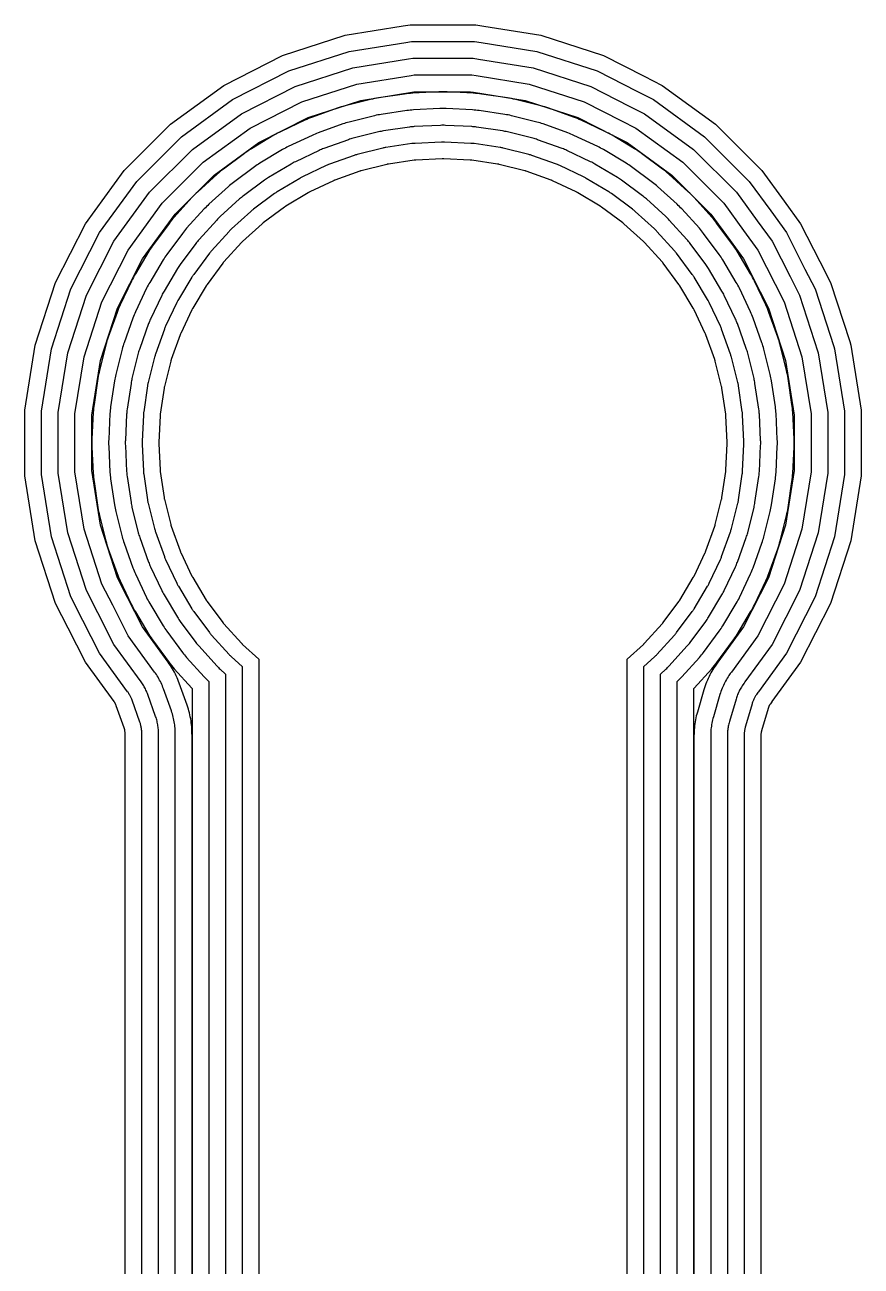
# Model space of a CAD drawing. Header units: metres. Extents: x 1.9 to 53.8, y 3.3 to 25.9.
# Drawn here: x 30.624 to 33.126, y 18.212 to 21.926 of the extents above; entities that cross this region are included whole.
import ezdxf

# ---------------------------------------------------------------- set-up
doc = ezdxf.new("R2010")
doc.units = ezdxf.units.M

msp = doc.modelspace()

# ---------------------------------------------------------------- linework, layer by layer
for points in [[(30.9245, 17.4408), (30.9245, 19.7992), (30.9245, 19.8007), (30.9243, 19.8077), (30.9242, 19.809), (30.9242, 19.8102), (30.924, 19.8114), (30.9239, 19.8126), (30.9237, 19.8138), (30.9235, 19.815), (30.9233, 19.8161), (30.9231, 19.8173), (30.9228, 19.8185), (30.9225, 19.8197), (30.9221, 19.8208), (30.9218, 19.822), (30.9214, 19.8231), (30.8979, 19.8889), (30.8975, 19.89), (30.8971, 19.8911), (30.8966, 19.8922), (30.8961, 19.8933), (30.8956, 19.8944), (30.895, 19.8955), (30.8945, 19.8965), (30.8939, 19.8975), (30.8933, 19.8986), (30.8926, 19.8996), (30.892, 19.9005), (30.8913, 19.9015), (30.8055, 20.0196), (30.7536, 20.1213), (30.7161, 20.195), (30.6553, 20.3822), (30.6245, 20.5766), (30.6245, 20.7734), (30.6553, 20.9678), (30.7161, 21.155), (30.8055, 21.3304), (30.9212, 21.4896), (31.0604, 21.6288), (31.2196, 21.7445), (31.395, 21.8339), (31.5822, 21.8947), (31.7561, 21.9223), (31.7766, 21.9255), (31.9734, 21.9255), (31.9972, 21.9217), (32.1678, 21.8947), (32.355, 21.8339), (32.477, 21.7718), (32.5304, 21.7445), (32.6896, 21.6288), (32.8288, 21.4896), (32.8953, 21.3981), (32.9445, 21.3304), (33.002, 21.2177), (33.0339, 21.155), (33.0913, 20.9783), (33.0947, 20.9678), (33.1255, 20.7734), (33.1255, 20.5766), (33.0947, 20.3822), (33.0339, 20.195), (32.9445, 20.0196), (32.8587, 19.9015), (32.8579, 19.9003), (32.8539, 19.8945), (32.8532, 19.8935), (32.8526, 19.8925), (32.852, 19.8914), (32.8514, 19.8904), (32.8508, 19.8893), (32.8503, 19.8882), (32.8497, 19.8871), (32.8493, 19.886), (32.8488, 19.8849), (32.8484, 19.8838), (32.8479, 19.8827), (32.8476, 19.8815), (32.8472, 19.8804), (32.8275, 19.8133), (32.8272, 19.8122), (32.8269, 19.811), (32.8266, 19.8099), (32.8264, 19.8087), (32.8262, 19.8075), (32.826, 19.8064), (32.8259, 19.8052), (32.8257, 19.804), (32.8256, 19.8028), (32.8256, 19.8016), (32.8255, 19.8004), (32.8255, 19.7992), (32.8255, 16.8814)], [(30.9745, 17.4408), (30.9745, 19.7992), (30.9745, 19.8021), (30.9743, 19.8092), (30.9742, 19.8116), (30.974, 19.814), (30.9738, 19.8164), (30.9735, 19.8188), (30.9732, 19.8212), (30.9728, 19.8236), (30.9723, 19.826), (30.9718, 19.8283), (30.9713, 19.8307), (30.9707, 19.833), (30.97, 19.8353), (30.9693, 19.8376), (30.9685, 19.8399), (30.945, 19.9057), (30.9442, 19.908), (30.9433, 19.9102), (30.9424, 19.9124), (30.9414, 19.9145), (30.9403, 19.9167), (30.9393, 19.9188), (30.9381, 19.9209), (30.9369, 19.9229), (30.9357, 19.925), (30.9344, 19.927), (30.9331, 19.929), (30.9317, 19.9309), (30.8482, 20.0458), (30.7982, 20.144), (30.7625, 20.2142), (30.7041, 20.3939), (30.6745, 20.5805), (30.6745, 20.7695), (30.7041, 20.9561), (30.7625, 21.1358), (30.8482, 21.3042), (30.9593, 21.4571), (31.0929, 21.5907), (31.2458, 21.7018), (31.4142, 21.7875), (31.5939, 21.8459), (31.764, 21.8729), (31.7805, 21.8755), (31.9695, 21.8755), (31.9894, 21.8724), (32.1561, 21.8459), (32.3358, 21.7875), (32.4543, 21.7272), (32.5042, 21.7018), (32.6571, 21.5907), (32.7907, 21.4571), (32.8549, 21.3687), (32.9018, 21.3042), (32.9574, 21.195), (32.9875, 21.1358), (33.0437, 20.9629), (33.0459, 20.9561), (33.0755, 20.7695), (33.0755, 20.5805), (33.0459, 20.3939), (32.9875, 20.2142), (32.9018, 20.0458), (32.8183, 19.9309), (32.8166, 19.9285), (32.8126, 19.9227), (32.8113, 19.9207), (32.81, 19.9187), (32.8088, 19.9166), (32.8076, 19.9145), (32.8064, 19.9124), (32.8053, 19.9102), (32.8043, 19.908), (32.8033, 19.9058), (32.8024, 19.9036), (32.8015, 19.9013), (32.8007, 19.8991), (32.7999, 19.8968), (32.7992, 19.8945), (32.7796, 19.8274), (32.7789, 19.8251), (32.7783, 19.8228), (32.7778, 19.8205), (32.7773, 19.8182), (32.7769, 19.8158), (32.7765, 19.8135), (32.7762, 19.8111), (32.776, 19.8087), (32.7758, 19.8064), (32.7756, 19.804), (32.7755, 19.8016), (32.7755, 19.7992), (32.7755, 16.8863)], [(31.0245, 17.4408), (31.0245, 19.7992), (31.0244, 19.8035), (31.0242, 19.8106), (31.0241, 19.8142), (31.0239, 19.8178), (31.0235, 19.8214), (31.0231, 19.825), (31.0226, 19.8286), (31.022, 19.8322), (31.0214, 19.8358), (31.0206, 19.8393), (31.0198, 19.8429), (31.0189, 19.8464), (31.0178, 19.8498), (31.0168, 19.8533), (31.0156, 19.8567), (30.9921, 19.9225), (30.9909, 19.9259), (30.9895, 19.9292), (30.9881, 19.9325), (30.9867, 19.9357), (30.9851, 19.9389), (30.9835, 19.9421), (30.9818, 19.9453), (30.98, 19.9484), (30.9782, 19.9514), (30.9762, 19.9544), (30.9742, 19.9574), (30.9722, 19.9603), (30.891, 20.072), (30.8427, 20.1667), (30.8088, 20.2334), (30.7528, 20.4056), (30.7245, 20.5845), (30.7245, 20.7655), (30.7528, 20.9444), (30.8088, 21.1166), (30.891, 21.278), (30.9974, 21.4245), (31.1255, 21.5526), (31.272, 21.659), (31.4334, 21.7412), (31.6056, 21.7972), (31.7718, 21.8235), (31.7845, 21.8255), (31.9655, 21.8255), (31.9815, 21.823), (32.1444, 21.7972), (32.3166, 21.7412), (32.4316, 21.6827), (32.478, 21.659), (32.6245, 21.5526), (32.7526, 21.4245), (32.8144, 21.3393), (32.859, 21.278), (32.9129, 21.1723), (32.9412, 21.1166), (32.9962, 20.9474), (32.9972, 20.9444), (33.0255, 20.7655), (33.0255, 20.5845), (32.9972, 20.4056), (32.9412, 20.2334), (32.859, 20.072), (32.7778, 19.9603), (32.7753, 19.9567), (32.7713, 19.9509), (32.7693, 19.9479), (32.7674, 19.9448), (32.7655, 19.9417), (32.7638, 19.9386), (32.7621, 19.9354), (32.7604, 19.9322), (32.7589, 19.9289), (32.7574, 19.9256), (32.756, 19.9222), (32.7547, 19.9188), (32.7535, 19.9154), (32.7523, 19.912), (32.7513, 19.9085), (32.7316, 19.8415), (32.7306, 19.8381), (32.7297, 19.8346), (32.7289, 19.8311), (32.7282, 19.8276), (32.7276, 19.8241), (32.727, 19.8206), (32.7266, 19.817), (32.7262, 19.8135), (32.7259, 19.8099), (32.7257, 19.8064), (32.7255, 19.8028), (32.7255, 19.7992), (32.7255, 16.8912)], [(31.0745, 17.4408), (31.0745, 19.7992), (31.0744, 19.8049), (31.0742, 19.812), (31.074, 19.8169), (31.0737, 19.8217), (31.0733, 19.8265), (31.0727, 19.8313), (31.0721, 19.8361), (31.0713, 19.8409), (31.0704, 19.8456), (31.0694, 19.8503), (31.0683, 19.855), (31.067, 19.8597), (31.0657, 19.8643), (31.0642, 19.869), (31.0627, 19.8735), (31.0392, 19.9393), (31.0375, 19.9438), (31.0358, 19.9482), (31.0339, 19.9526), (31.0319, 19.9569), (31.0299, 19.9612), (31.0277, 19.9655), (31.0254, 19.9696), (31.0231, 19.9738), (31.0206, 19.9778), (31.018, 19.9818), (31.0154, 19.9858), (31.0126, 19.9897), (30.9338, 20.0982), (30.8873, 20.1894), (30.8551, 20.2526), (30.8016, 20.4173), (30.7745, 20.5884), (30.7745, 20.7616), (30.8016, 20.9327), (30.8551, 21.0974), (30.9338, 21.2518), (31.0356, 21.3919), (31.1581, 21.5144), (31.2982, 21.6162), (31.4526, 21.6949), (31.6173, 21.7484), (31.7796, 21.7741), (31.7884, 21.7755), (31.9616, 21.7755), (31.9737, 21.7736), (32.1327, 21.7484), (32.2974, 21.6949), (32.4089, 21.6381), (32.4518, 21.6162), (32.5919, 21.5144), (32.7144, 21.3919), (32.774, 21.31), (32.8162, 21.2518), (32.8683, 21.1496), (32.8949, 21.0974), (32.9484, 20.9327), (32.9755, 20.7616), (32.9755, 20.5884), (32.9484, 20.4173), (32.8949, 20.2526), (32.8162, 20.0982), (32.7374, 19.9897), (32.734, 19.985), (32.7301, 19.9791), (32.7274, 19.9751), (32.7248, 19.971), (32.7223, 19.9669), (32.72, 19.9627), (32.7177, 19.9584), (32.7155, 19.9541), (32.7134, 19.9497), (32.7115, 19.9453), (32.7096, 19.9409), (32.7079, 19.9364), (32.7062, 19.9318), (32.7047, 19.9272), (32.7033, 19.9226), (32.6836, 19.8556), (32.6823, 19.851), (32.6811, 19.8464), (32.6801, 19.8418), (32.6791, 19.8371), (32.6783, 19.8324), (32.6775, 19.8277), (32.6769, 19.823), (32.6764, 19.8183), (32.676, 19.8135), (32.6757, 19.8088), (32.6756, 19.804), (32.6755, 19.7992), (32.6755, 16.8962)], [(31.1245, 17.4408), (31.1245, 19.7992), (31.1244, 19.8064), (31.1242, 19.8134), (31.124, 19.8195), (31.1236, 19.8255), (31.123, 19.8315), (31.1223, 19.8375), (31.1215, 19.8435), (31.1205, 19.8495), (31.1194, 19.8554), (31.1182, 19.8613), (31.1168, 19.8672), (31.1152, 19.8731), (31.1135, 19.8789), (31.1117, 19.8846), (31.1098, 19.8903), (31.0863, 19.9561), (31.0842, 19.9617), (31.082, 19.9672), (31.0797, 19.9727), (31.0772, 19.9781), (31.0746, 19.9835), (31.0719, 19.9888), (31.0691, 19.994), (31.0661, 19.9992), (31.063, 20.0043), (31.0598, 20.0093), (31.0565, 20.0142), (31.0531, 20.0191), (30.9765, 20.1244), (30.9318, 20.2121), (30.9015, 20.2717), (30.8504, 20.429), (30.8245, 20.5923), (30.8245, 20.7577), (30.8504, 20.921), (30.9015, 21.0783), (30.9765, 21.2256), (31.0737, 21.3594), (31.1906, 21.4763), (31.3244, 21.5735), (31.4717, 21.6485), (31.629, 21.6996), (31.7874, 21.7247), (31.7923, 21.7255), (31.9577, 21.7255), (31.9659, 21.7242), (32.121, 21.6996), (32.2783, 21.6485), (32.3862, 21.5936), (32.4256, 21.5735), (32.5593, 21.4763), (32.6763, 21.3594), (32.7335, 21.2806), (32.7735, 21.2256), (32.8238, 21.1269), (32.8485, 21.0783), (32.8996, 20.921), (32.9255, 20.7577), (32.9255, 20.5923), (32.8996, 20.429), (32.8485, 20.2717), (32.7735, 20.1244), (32.6969, 20.019), (32.6928, 20.0132), (32.6888, 20.0073), (32.6854, 20.0023), (32.6822, 19.9972), (32.6791, 19.992), (32.6761, 19.9868), (32.6733, 19.9815), (32.6706, 19.9761), (32.668, 19.9706), (32.6655, 19.9651), (32.6632, 19.9595), (32.661, 19.9539), (32.659, 19.9482), (32.6571, 19.9425), (32.6553, 19.9367), (32.6356, 19.8697), (32.634, 19.8639), (32.6325, 19.8582), (32.6312, 19.8524), (32.63, 19.8466), (32.629, 19.8407), (32.628, 19.8348), (32.6273, 19.8289), (32.6266, 19.823), (32.6261, 19.8171), (32.6258, 19.8111), (32.6256, 19.8052), (32.6255, 19.7992), (32.6255, 16.9011)], [(32.6253, 16.975), (32.6253, 19.9407), (32.6259, 19.9414), (32.6786, 19.9996), (32.6827, 20.0042), (32.6867, 20.0089), (32.6905, 20.0137), (32.6942, 20.0186), (32.741, 20.0816), (32.7446, 20.0866), (32.748, 20.0917), (32.7514, 20.0968), (32.7546, 20.102), (32.795, 20.1694), (32.7981, 20.1747), (32.801, 20.18), (32.8038, 20.1855), (32.8065, 20.191), (32.8401, 20.262), (32.8427, 20.2675), (32.8451, 20.2732), (32.8474, 20.2789), (32.8495, 20.2846), (32.8759, 20.3585), (32.8779, 20.3644), (32.8798, 20.3702), (32.8815, 20.3761), (32.8831, 20.382), (32.9021, 20.4582), (32.9036, 20.4642), (32.9048, 20.4702), (32.9059, 20.4762), (32.9069, 20.4822), (32.9184, 20.5599), (32.9193, 20.566), (32.9199, 20.5721), (32.9205, 20.5782), (32.9208, 20.5843), (32.9247, 20.6627), (32.9249, 20.6689), (32.925, 20.675), (32.9249, 20.6811), (32.9247, 20.6873), (32.9208, 20.7657), (32.9205, 20.7718), (32.9199, 20.7779), (32.9193, 20.784), (32.9184, 20.7901), (32.9069, 20.8678), (32.9059, 20.8738), (32.9048, 20.8798), (32.9036, 20.8858), (32.9021, 20.8918), (32.8831, 20.968), (32.8815, 20.9739), (32.8798, 20.9798), (32.8779, 20.9856), (32.8759, 20.9915), (32.8495, 21.0654), (32.8474, 21.0711), (32.8451, 21.0768), (32.8427, 21.0825), (32.8401, 21.088), (32.8065, 21.159), (32.8038, 21.1645), (32.801, 21.17), (32.7981, 21.1753), (32.795, 21.1806), (32.7546, 21.248), (32.7514, 21.2532), (32.748, 21.2583), (32.7446, 21.2634), (32.741, 21.2684), (32.6942, 21.3314), (32.6905, 21.3363), (32.6867, 21.3411), (32.6827, 21.3458), (32.6786, 21.3504), (32.6259, 21.4086), (32.6217, 21.4131), (32.6175, 21.4175), (32.6131, 21.4217), (32.6086, 21.4259), (32.5504, 21.4786), (32.5458, 21.4827), (32.5411, 21.4867), (32.5363, 21.4905), (32.5314, 21.4942), (32.4684, 21.541), (32.4634, 21.5446), (32.4583, 21.548), (32.4532, 21.5514), (32.448, 21.5546), (32.3806, 21.595), (32.3753, 21.5981), (32.37, 21.601), (32.3645, 21.6038), (32.359, 21.6065), (32.288, 21.6401), (32.2825, 21.6427), (32.2768, 21.6451), (32.2711, 21.6474), (32.2654, 21.6495), (32.1915, 21.6759), (32.1856, 21.6779), (32.1798, 21.6798), (32.1739, 21.6815), (32.168, 21.6831), (32.0918, 21.7021), (32.0858, 21.7036), (32.0798, 21.7048), (32.0738, 21.7059), (32.0678, 21.7069), (31.9901, 21.7184), (31.984, 21.7193), (31.9779, 21.7199), (31.9718, 21.7205), (31.9657, 21.7208), (31.8873, 21.7247), (31.8811, 21.7249), (31.875, 21.725), (31.8689, 21.7249), (31.8627, 21.7247), (31.7843, 21.7208), (31.7782, 21.7205), (31.7721, 21.7199), (31.766, 21.7193), (31.7599, 21.7184), (31.6822, 21.7069), (31.6762, 21.7059), (31.6702, 21.7048), (31.6642, 21.7036), (31.6582, 21.7021), (31.582, 21.6831), (31.5761, 21.6815), (31.5702, 21.6798), (31.5644, 21.6779), (31.5585, 21.6759), (31.4846, 21.6495), (31.4789, 21.6474), (31.4732, 21.6451), (31.4675, 21.6427), (31.462, 21.6401), (31.391, 21.6065), (31.3855, 21.6038), (31.38, 21.601), (31.3747, 21.5981), (31.3694, 21.595), (31.302, 21.5546), (31.2968, 21.5514), (31.2917, 21.548), (31.2866, 21.5446), (31.2816, 21.541), (31.2186, 21.4942), (31.2137, 21.4905), (31.2089, 21.4867), (31.2042, 21.4827), (31.1996, 21.4786), (31.1414, 21.4259), (31.1369, 21.4217), (31.1325, 21.4175), (31.1283, 21.4131), (31.1241, 21.4086), (31.0714, 21.3504), (31.0673, 21.3458), (31.0633, 21.3411), (31.0595, 21.3363), (31.0558, 21.3314), (31.009, 21.2684), (31.0054, 21.2634), (31.002, 21.2583), (30.9986, 21.2532), (30.9954, 21.248), (30.955, 21.1806), (30.9519, 21.1753), (30.949, 21.17), (30.9462, 21.1645), (30.9435, 21.159), (30.9099, 21.088), (30.9073, 21.0825), (30.9049, 21.0768), (30.9026, 21.0711), (30.9005, 21.0654), (30.8741, 20.9915), (30.8721, 20.9856), (30.8702, 20.9798), (30.8685, 20.9739), (30.8669, 20.968), (30.8479, 20.8918), (30.8464, 20.8858), (30.8452, 20.8798), (30.8441, 20.8738), (30.8431, 20.8678), (30.8316, 20.7901), (30.8307, 20.784), (30.8301, 20.7779), (30.8295, 20.7718), (30.8292, 20.7657), (30.8253, 20.6873), (30.8251, 20.6811), (30.825, 20.675), (30.8251, 20.6689), (30.8253, 20.6627), (30.8292, 20.5843), (30.8295, 20.5782), (30.8301, 20.5721), (30.8307, 20.566), (30.8316, 20.5599), (30.8431, 20.4822), (30.8441, 20.4762), (30.8452, 20.4702), (30.8464, 20.4642), (30.8479, 20.4582), (30.8669, 20.382), (30.8685, 20.3761), (30.8702, 20.3702), (30.8721, 20.3644), (30.8741, 20.3585), (30.9005, 20.2846), (30.9026, 20.2789), (30.9049, 20.2732), (30.9073, 20.2675), (30.9099, 20.262), (30.9435, 20.191), (30.9462, 20.1855), (30.949, 20.18), (30.9519, 20.1747), (30.955, 20.1694), (30.9954, 20.102), (30.9986, 20.0968), (31.002, 20.0917), (31.0054, 20.0866), (31.009, 20.0816), (31.0558, 20.0186), (31.0595, 20.0137), (31.0633, 20.0089), (31.0673, 20.0042), (31.0714, 19.9996), (31.1241, 19.9414), (31.1247, 19.9407), (31.1247, 17.2858)], [(32.5753, 16.975), (32.5753, 19.9614), (32.5786, 19.9645), (32.5821, 19.9679), (32.5855, 19.9714), (32.5889, 19.975), (32.6416, 20.0332), (32.6449, 20.0369), (32.648, 20.0406), (32.6511, 20.0444), (32.654, 20.0483), (32.7008, 20.1114), (32.7037, 20.1154), (32.7065, 20.1194), (32.7091, 20.1235), (32.7117, 20.1277), (32.7521, 20.1951), (32.7546, 20.1993), (32.7569, 20.2036), (32.7592, 20.208), (32.7613, 20.2124), (32.7949, 20.2833), (32.7969, 20.2878), (32.7989, 20.2923), (32.8007, 20.2969), (32.8024, 20.3015), (32.8289, 20.3754), (32.8305, 20.38), (32.8319, 20.3847), (32.8333, 20.3894), (32.8346, 20.3942), (32.8536, 20.4703), (32.8548, 20.4751), (32.8558, 20.4799), (32.8567, 20.4847), (32.8575, 20.4896), (32.869, 20.5672), (32.8696, 20.5721), (32.8702, 20.577), (32.8706, 20.5819), (32.8709, 20.5868), (32.8748, 20.6652), (32.8749, 20.6701), (32.875, 20.675), (32.8749, 20.6799), (32.8748, 20.6848), (32.8709, 20.7632), (32.8706, 20.7681), (32.8702, 20.773), (32.8696, 20.7779), (32.869, 20.7828), (32.8575, 20.8604), (32.8567, 20.8653), (32.8558, 20.8701), (32.8548, 20.8749), (32.8536, 20.8797), (32.8346, 20.9558), (32.8333, 20.9606), (32.8319, 20.9653), (32.8305, 20.97), (32.8289, 20.9746), (32.8024, 21.0485), (32.8007, 21.0531), (32.7989, 21.0577), (32.7969, 21.0622), (32.7949, 21.0667), (32.7613, 21.1376), (32.7592, 21.142), (32.7569, 21.1464), (32.7546, 21.1507), (32.7521, 21.1549), (32.7117, 21.2223), (32.7091, 21.2265), (32.7065, 21.2306), (32.7037, 21.2346), (32.7008, 21.2386), (32.654, 21.3017), (32.6511, 21.3056), (32.648, 21.3094), (32.6449, 21.3131), (32.6416, 21.3168), (32.5889, 21.375), (32.5855, 21.3786), (32.5821, 21.3821), (32.5786, 21.3855), (32.575, 21.3889), (32.5168, 21.4416), (32.5131, 21.4449), (32.5094, 21.448), (32.5056, 21.4511), (32.5017, 21.454), (32.4386, 21.5008), (32.4346, 21.5037), (32.4306, 21.5065), (32.4265, 21.5091), (32.4223, 21.5117), (32.3549, 21.5521), (32.3507, 21.5546), (32.3464, 21.5569), (32.342, 21.5592), (32.3376, 21.5613), (32.2667, 21.5949), (32.2622, 21.5969), (32.2577, 21.5989), (32.2531, 21.6007), (32.2485, 21.6024), (32.1746, 21.6289), (32.17, 21.6305), (32.1653, 21.6319), (32.1606, 21.6333), (32.1558, 21.6346), (32.0797, 21.6536), (32.0749, 21.6548), (32.0701, 21.6558), (32.0653, 21.6567), (32.0604, 21.6575), (31.9828, 21.669), (31.9779, 21.6696), (31.973, 21.6702), (31.9681, 21.6706), (31.9632, 21.6709), (31.8848, 21.6748), (31.8799, 21.6749), (31.875, 21.675), (31.8701, 21.6749), (31.8652, 21.6748), (31.7868, 21.6709), (31.7819, 21.6706), (31.777, 21.6702), (31.7721, 21.6696), (31.7672, 21.669), (31.6896, 21.6575), (31.6847, 21.6567), (31.6799, 21.6558), (31.6751, 21.6548), (31.6703, 21.6536), (31.5942, 21.6346), (31.5894, 21.6333), (31.5847, 21.6319), (31.58, 21.6305), (31.5754, 21.6289), (31.5015, 21.6024), (31.4969, 21.6007), (31.4923, 21.5989), (31.4878, 21.5969), (31.4833, 21.5949), (31.4124, 21.5613), (31.408, 21.5592), (31.4036, 21.5569), (31.3993, 21.5546), (31.3951, 21.5521), (31.3277, 21.5117), (31.3235, 21.5091), (31.3194, 21.5065), (31.3154, 21.5037), (31.3114, 21.5008), (31.2483, 21.454), (31.2444, 21.4511), (31.2406, 21.448), (31.2369, 21.4449), (31.2332, 21.4416), (31.175, 21.3889), (31.1714, 21.3855), (31.1679, 21.3821), (31.1645, 21.3786), (31.1611, 21.375), (31.1084, 21.3168), (31.1051, 21.3131), (31.102, 21.3094), (31.0989, 21.3056), (31.096, 21.3017), (31.0492, 21.2386), (31.0463, 21.2346), (31.0435, 21.2306), (31.0409, 21.2265), (31.0383, 21.2223), (30.9979, 21.1549), (30.9954, 21.1507), (30.9931, 21.1464), (30.9908, 21.142), (30.9887, 21.1376), (30.9551, 21.0667), (30.9531, 21.0622), (30.9511, 21.0577), (30.9493, 21.0531), (30.9476, 21.0485), (30.9211, 20.9746), (30.9195, 20.97), (30.9181, 20.9653), (30.9167, 20.9606), (30.9154, 20.9558), (30.8964, 20.8797), (30.8952, 20.8749), (30.8942, 20.8701), (30.8933, 20.8653), (30.8925, 20.8604), (30.881, 20.7828), (30.8804, 20.7779), (30.8798, 20.773), (30.8794, 20.7681), (30.8791, 20.7632), (30.8752, 20.6848), (30.8751, 20.6799), (30.875, 20.675), (30.8751, 20.6701), (30.8752, 20.6652), (30.8791, 20.5868), (30.8794, 20.5819), (30.8798, 20.577), (30.8804, 20.5721), (30.881, 20.5672), (30.8925, 20.4896), (30.8933, 20.4847), (30.8942, 20.4799), (30.8952, 20.4751), (30.8964, 20.4703), (30.9154, 20.3942), (30.9167, 20.3894), (30.9181, 20.3847), (30.9195, 20.38), (30.9211, 20.3754), (30.9476, 20.3015), (30.9493, 20.2969), (30.9511, 20.2923), (30.9531, 20.2878), (30.9551, 20.2833), (30.9887, 20.2124), (30.9908, 20.208), (30.9931, 20.2036), (30.9954, 20.1993), (30.9979, 20.1951), (31.0383, 20.1277), (31.0409, 20.1235), (31.0435, 20.1194), (31.0463, 20.1154), (31.0492, 20.1114), (31.096, 20.0483), (31.0989, 20.0444), (31.102, 20.0406), (31.1051, 20.0369), (31.1084, 20.0332), (31.1611, 19.975), (31.1645, 19.9714), (31.1679, 19.9679), (31.1714, 19.9645), (31.1747, 19.9614), (31.1747, 17.2651)], [(32.5253, 16.975), (32.5253, 19.9835), (32.5414, 19.9982), (32.5441, 20.0007), (32.5468, 20.0032), (32.5493, 20.0059), (32.5518, 20.0086), (32.6046, 20.0668), (32.607, 20.0695), (32.6094, 20.0723), (32.6117, 20.0752), (32.6139, 20.0781), (32.6607, 20.1412), (32.6628, 20.1442), (32.6649, 20.1472), (32.6669, 20.1503), (32.6688, 20.1534), (32.7092, 20.2208), (32.711, 20.2239), (32.7128, 20.2272), (32.7145, 20.2304), (32.7161, 20.2337), (32.7497, 20.3047), (32.7512, 20.3081), (32.7527, 20.3115), (32.7541, 20.3149), (32.7553, 20.3183), (32.7818, 20.3922), (32.783, 20.3957), (32.7841, 20.3992), (32.7851, 20.4028), (32.7861, 20.4063), (32.8051, 20.4825), (32.806, 20.4861), (32.8067, 20.4897), (32.8074, 20.4933), (32.808, 20.4969), (32.8195, 20.5746), (32.82, 20.5782), (32.8204, 20.5819), (32.8207, 20.5856), (32.821, 20.5892), (32.8248, 20.6676), (32.825, 20.6713), (32.825, 20.675), (32.825, 20.6787), (32.8248, 20.6824), (32.821, 20.7608), (32.8207, 20.7644), (32.8204, 20.7681), (32.82, 20.7718), (32.8195, 20.7754), (32.808, 20.8531), (32.8074, 20.8567), (32.8067, 20.8603), (32.806, 20.8639), (32.8051, 20.8675), (32.7861, 20.9437), (32.7851, 20.9472), (32.7841, 20.9508), (32.783, 20.9543), (32.7818, 20.9578), (32.7553, 21.0317), (32.7541, 21.0351), (32.7527, 21.0385), (32.7512, 21.0419), (32.7497, 21.0453), (32.7161, 21.1163), (32.7145, 21.1196), (32.7128, 21.1228), (32.711, 21.1261), (32.7092, 21.1292), (32.6688, 21.1966), (32.6669, 21.1997), (32.6649, 21.2028), (32.6628, 21.2058), (32.6607, 21.2088), (32.6139, 21.2719), (32.6117, 21.2748), (32.6094, 21.2777), (32.607, 21.2805), (32.6046, 21.2832), (32.5518, 21.3414), (32.5493, 21.3441), (32.5468, 21.3468), (32.5441, 21.3493), (32.5414, 21.3518), (32.4832, 21.4046), (32.4805, 21.407), (32.4777, 21.4094), (32.4748, 21.4117), (32.4719, 21.4139), (32.4088, 21.4607), (32.4058, 21.4628), (32.4028, 21.4649), (32.3997, 21.4669), (32.3966, 21.4688), (32.3292, 21.5092), (32.3261, 21.511), (32.3228, 21.5128), (32.3196, 21.5145), (32.3163, 21.5161), (32.2453, 21.5497), (32.2419, 21.5512), (32.2385, 21.5527), (32.2351, 21.5541), (32.2317, 21.5553), (32.1578, 21.5818), (32.1543, 21.583), (32.1508, 21.5841), (32.1472, 21.5851), (32.1437, 21.5861), (32.0675, 21.6051), (32.0639, 21.606), (32.0603, 21.6067), (32.0567, 21.6074), (32.0531, 21.608), (31.9754, 21.6195), (31.9718, 21.62), (31.9681, 21.6204), (31.9644, 21.6207), (31.9608, 21.621), (31.8824, 21.6248), (31.8787, 21.625), (31.875, 21.625), (31.8713, 21.625), (31.8676, 21.6248), (31.7892, 21.621), (31.7856, 21.6207), (31.7819, 21.6204), (31.7782, 21.62), (31.7746, 21.6195), (31.6969, 21.608), (31.6933, 21.6074), (31.6897, 21.6067), (31.6861, 21.606), (31.6825, 21.6051), (31.6063, 21.5861), (31.6028, 21.5851), (31.5992, 21.5841), (31.5957, 21.583), (31.5922, 21.5818), (31.5183, 21.5553), (31.5149, 21.5541), (31.5115, 21.5527), (31.5081, 21.5512), (31.5047, 21.5497), (31.4337, 21.5161), (31.4304, 21.5145), (31.4272, 21.5128), (31.4239, 21.511), (31.4208, 21.5092), (31.3534, 21.4688), (31.3503, 21.4669), (31.3472, 21.4649), (31.3442, 21.4628), (31.3412, 21.4607), (31.2781, 21.4139), (31.2752, 21.4117), (31.2723, 21.4094), (31.2695, 21.407), (31.2668, 21.4046), (31.2086, 21.3518), (31.2059, 21.3493), (31.2032, 21.3468), (31.2007, 21.3441), (31.1982, 21.3414), (31.1454, 21.2832), (31.143, 21.2805), (31.1406, 21.2777), (31.1383, 21.2748), (31.1361, 21.2719), (31.0893, 21.2088), (31.0872, 21.2058), (31.0851, 21.2028), (31.0831, 21.1997), (31.0812, 21.1966), (31.0408, 21.1292), (31.039, 21.1261), (31.0372, 21.1228), (31.0355, 21.1196), (31.0339, 21.1163), (31.0003, 21.0453), (30.9988, 21.0419), (30.9973, 21.0385), (30.9959, 21.0351), (30.9947, 21.0317), (30.9682, 20.9578), (30.967, 20.9543), (30.9659, 20.9508), (30.9649, 20.9472), (30.9639, 20.9437), (30.9449, 20.8675), (30.944, 20.8639), (30.9433, 20.8603), (30.9426, 20.8567), (30.942, 20.8531), (30.9305, 20.7754), (30.93, 20.7718), (30.9296, 20.7681), (30.9293, 20.7644), (30.929, 20.7608), (30.9252, 20.6824), (30.925, 20.6787), (30.925, 20.675), (30.925, 20.6713), (30.9252, 20.6676), (30.929, 20.5892), (30.9293, 20.5856), (30.9296, 20.5819), (30.93, 20.5782), (30.9305, 20.5746), (30.942, 20.4969), (30.9426, 20.4933), (30.9433, 20.4897), (30.944, 20.4861), (30.9449, 20.4825), (30.9639, 20.4063), (30.9649, 20.4028), (30.9659, 20.3992), (30.967, 20.3957), (30.9682, 20.3922), (30.9947, 20.3183), (30.9959, 20.3149), (30.9973, 20.3115), (30.9988, 20.3081), (31.0003, 20.3047), (31.0339, 20.2337), (31.0355, 20.2304), (31.0372, 20.2272), (31.039, 20.2239), (31.0408, 20.2208), (31.0812, 20.1534), (31.0831, 20.1503), (31.0851, 20.1472), (31.0872, 20.1442), (31.0893, 20.1412), (31.1361, 20.0781), (31.1383, 20.0752), (31.1406, 20.0723), (31.143, 20.0695), (31.1454, 20.0668), (31.1982, 20.0086), (31.2007, 20.0059), (31.2032, 20.0032), (31.2059, 20.0007), (31.2086, 19.9982), (31.2247, 19.9835), (31.2247, 17.2443)], [(32.4753, 16.975), (32.4753, 20.0057), (32.5078, 20.0352), (32.5096, 20.0369), (32.5114, 20.0386), (32.5131, 20.0404), (32.5148, 20.0422), (32.5675, 20.1003), (32.5691, 20.1022), (32.5707, 20.104), (32.5722, 20.106), (32.5737, 20.1079), (32.6205, 20.171), (32.6219, 20.173), (32.6233, 20.175), (32.6247, 20.177), (32.6259, 20.1791), (32.6663, 20.2465), (32.6675, 20.2486), (32.6687, 20.2507), (32.6699, 20.2529), (32.6709, 20.2551), (32.7045, 20.3261), (32.7055, 20.3283), (32.7065, 20.3306), (32.7074, 20.3329), (32.7083, 20.3352), (32.7347, 20.4091), (32.7355, 20.4114), (32.7362, 20.4137), (32.7369, 20.4161), (32.7376, 20.4185), (32.7566, 20.4946), (32.7572, 20.497), (32.7577, 20.4994), (32.7582, 20.5018), (32.7585, 20.5043), (32.7701, 20.5819), (32.7704, 20.5843), (32.7707, 20.5868), (32.7709, 20.5892), (32.771, 20.5917), (32.7749, 20.6701), (32.775, 20.6725), (32.775, 20.675), (32.775, 20.6775), (32.7749, 20.6799), (32.771, 20.7583), (32.7709, 20.7608), (32.7707, 20.7632), (32.7704, 20.7657), (32.7701, 20.7681), (32.7585, 20.8457), (32.7582, 20.8482), (32.7577, 20.8506), (32.7572, 20.853), (32.7566, 20.8554), (32.7376, 20.9315), (32.7369, 20.9339), (32.7362, 20.9363), (32.7355, 20.9386), (32.7347, 20.9409), (32.7083, 21.0148), (32.7074, 21.0171), (32.7065, 21.0194), (32.7055, 21.0217), (32.7045, 21.0239), (32.6709, 21.0949), (32.6699, 21.0971), (32.6687, 21.0993), (32.6675, 21.1014), (32.6663, 21.1035), (32.6259, 21.1709), (32.6247, 21.173), (32.6233, 21.175), (32.6219, 21.177), (32.6205, 21.179), (32.5737, 21.2421), (32.5722, 21.244), (32.5707, 21.246), (32.5691, 21.2478), (32.5675, 21.2497), (32.5148, 21.3078), (32.5131, 21.3096), (32.5114, 21.3114), (32.5096, 21.3131), (32.5078, 21.3148), (32.4497, 21.3675), (32.4478, 21.3691), (32.446, 21.3707), (32.444, 21.3722), (32.4421, 21.3737), (32.379, 21.4205), (32.377, 21.4219), (32.375, 21.4233), (32.373, 21.4247), (32.3709, 21.4259), (32.3035, 21.4663), (32.3014, 21.4675), (32.2993, 21.4687), (32.2971, 21.4699), (32.2949, 21.4709), (32.2239, 21.5045), (32.2217, 21.5055), (32.2194, 21.5065), (32.2171, 21.5074), (32.2148, 21.5083), (32.1409, 21.5347), (32.1386, 21.5355), (32.1363, 21.5362), (32.1339, 21.5369), (32.1315, 21.5376), (32.0554, 21.5566), (32.053, 21.5572), (32.0506, 21.5577), (32.0482, 21.5582), (32.0457, 21.5585), (31.9681, 21.5701), (31.9657, 21.5704), (31.9632, 21.5707), (31.9608, 21.5709), (31.9583, 21.571), (31.8799, 21.5749), (31.8775, 21.575), (31.875, 21.575), (31.8725, 21.575), (31.8701, 21.5749), (31.7917, 21.571), (31.7892, 21.5709), (31.7868, 21.5707), (31.7843, 21.5704), (31.7819, 21.5701), (31.7043, 21.5585), (31.7018, 21.5582), (31.6994, 21.5577), (31.697, 21.5572), (31.6946, 21.5566), (31.6185, 21.5376), (31.6161, 21.5369), (31.6137, 21.5362), (31.6114, 21.5355), (31.6091, 21.5347), (31.5352, 21.5083), (31.5329, 21.5074), (31.5306, 21.5065), (31.5283, 21.5055), (31.5261, 21.5045), (31.4551, 21.4709), (31.4529, 21.4699), (31.4507, 21.4687), (31.4486, 21.4675), (31.4465, 21.4663), (31.3791, 21.4259), (31.377, 21.4247), (31.375, 21.4233), (31.373, 21.4219), (31.371, 21.4205), (31.3079, 21.3737), (31.306, 21.3722), (31.304, 21.3707), (31.3022, 21.3691), (31.3003, 21.3675), (31.2422, 21.3148), (31.2404, 21.3131), (31.2386, 21.3114), (31.2369, 21.3096), (31.2352, 21.3078), (31.1825, 21.2497), (31.1809, 21.2478), (31.1793, 21.246), (31.1778, 21.244), (31.1763, 21.2421), (31.1295, 21.179), (31.1281, 21.177), (31.1267, 21.175), (31.1253, 21.173), (31.1241, 21.1709), (31.0837, 21.1035), (31.0825, 21.1014), (31.0813, 21.0993), (31.0801, 21.0971), (31.0791, 21.0949), (31.0455, 21.0239), (31.0445, 21.0217), (31.0435, 21.0194), (31.0426, 21.0171), (31.0417, 21.0148), (31.0153, 20.9409), (31.0145, 20.9386), (31.0138, 20.9363), (31.0131, 20.9339), (31.0124, 20.9315), (30.9934, 20.8554), (30.9928, 20.853), (30.9923, 20.8506), (30.9918, 20.8482), (30.9915, 20.8457), (30.9799, 20.7681), (30.9796, 20.7657), (30.9793, 20.7632), (30.9791, 20.7608), (30.979, 20.7583), (30.9751, 20.6799), (30.975, 20.6775), (30.975, 20.675), (30.975, 20.6725), (30.9751, 20.6701), (30.979, 20.5917), (30.9791, 20.5892), (30.9793, 20.5868), (30.9796, 20.5843), (30.9799, 20.5819), (30.9915, 20.5043), (30.9918, 20.5018), (30.9923, 20.4994), (30.9928, 20.497), (30.9934, 20.4946), (31.0124, 20.4185), (31.0131, 20.4161), (31.0138, 20.4137), (31.0145, 20.4114), (31.0153, 20.4091), (31.0417, 20.3352), (31.0426, 20.3329), (31.0435, 20.3306), (31.0445, 20.3283), (31.0455, 20.3261), (31.0791, 20.2551), (31.0801, 20.2529), (31.0813, 20.2507), (31.0825, 20.2486), (31.0837, 20.2465), (31.1241, 20.1791), (31.1253, 20.177), (31.1267, 20.175), (31.1281, 20.173), (31.1295, 20.171), (31.1763, 20.1079), (31.1778, 20.106), (31.1793, 20.104), (31.1809, 20.1022), (31.1825, 20.1003), (31.2352, 20.0422), (31.2369, 20.0404), (31.2386, 20.0386), (31.2404, 20.0369), (31.2422, 20.0352), (31.2747, 20.0057), (31.2747, 17.2236)], [(32.4253, 16.975), (32.4253, 20.0278), (32.4743, 20.0723), (32.4752, 20.0731), (32.476, 20.074), (32.4769, 20.0748), (32.4777, 20.0757), (32.5305, 20.1339), (32.5313, 20.1348), (32.5321, 20.1358), (32.5328, 20.1367), (32.5336, 20.1377), (32.5803, 20.2008), (32.5811, 20.2018), (32.5817, 20.2028), (32.5824, 20.2038), (32.5831, 20.2048), (32.6234, 20.2722), (32.624, 20.2732), (32.6246, 20.2743), (32.6252, 20.2754), (32.6257, 20.2765), (32.6593, 20.3475), (32.6598, 20.3486), (32.6603, 20.3497), (32.6608, 20.3509), (32.6612, 20.352), (32.6876, 20.4259), (32.688, 20.4271), (32.6884, 20.4283), (32.6887, 20.4294), (32.6891, 20.4306), (32.7081, 20.5068), (32.7084, 20.508), (32.7087, 20.5092), (32.7089, 20.5104), (32.7091, 20.5116), (32.7206, 20.5892), (32.7208, 20.5905), (32.7209, 20.5917), (32.721, 20.5929), (32.7211, 20.5941), (32.7249, 20.6725), (32.725, 20.6738), (32.725, 20.675), (32.725, 20.6762), (32.7249, 20.6775), (32.7211, 20.7559), (32.721, 20.7571), (32.7209, 20.7583), (32.7208, 20.7595), (32.7206, 20.7608), (32.7091, 20.8384), (32.7089, 20.8396), (32.7087, 20.8408), (32.7084, 20.842), (32.7081, 20.8432), (32.6891, 20.9194), (32.6887, 20.9206), (32.6884, 20.9217), (32.688, 20.9229), (32.6876, 20.9241), (32.6612, 20.998), (32.6608, 20.9991), (32.6603, 21.0003), (32.6598, 21.0014), (32.6593, 21.0025), (32.6257, 21.0735), (32.6252, 21.0746), (32.6246, 21.0757), (32.624, 21.0768), (32.6234, 21.0778), (32.5831, 21.1452), (32.5824, 21.1462), (32.5817, 21.1472), (32.5811, 21.1482), (32.5803, 21.1492), (32.5336, 21.2123), (32.5328, 21.2133), (32.5321, 21.2142), (32.5313, 21.2152), (32.5305, 21.2161), (32.4777, 21.2743), (32.4769, 21.2752), (32.476, 21.276), (32.4752, 21.2769), (32.4743, 21.2777), (32.4161, 21.3305), (32.4152, 21.3313), (32.4142, 21.3321), (32.4133, 21.3328), (32.4123, 21.3336), (32.3492, 21.3803), (32.3482, 21.3811), (32.3472, 21.3817), (32.3462, 21.3824), (32.3452, 21.3831), (32.2778, 21.4234), (32.2768, 21.424), (32.2757, 21.4246), (32.2746, 21.4252), (32.2735, 21.4257), (32.2025, 21.4593), (32.2014, 21.4598), (32.2003, 21.4603), (32.1991, 21.4608), (32.198, 21.4612), (32.1241, 21.4876), (32.1229, 21.488), (32.1217, 21.4884), (32.1206, 21.4887), (32.1194, 21.4891), (32.0432, 21.5081), (32.042, 21.5084), (32.0408, 21.5087), (32.0396, 21.5089), (32.0384, 21.5091), (31.9608, 21.5206), (31.9595, 21.5208), (31.9583, 21.5209), (31.9571, 21.521), (31.9559, 21.5211), (31.8775, 21.5249), (31.8762, 21.525), (31.875, 21.525), (31.8738, 21.525), (31.8725, 21.5249), (31.7941, 21.5211), (31.7929, 21.521), (31.7917, 21.5209), (31.7905, 21.5208), (31.7892, 21.5206), (31.7116, 21.5091), (31.7104, 21.5089), (31.7092, 21.5087), (31.708, 21.5084), (31.7068, 21.5081), (31.6306, 21.4891), (31.6294, 21.4887), (31.6283, 21.4884), (31.6271, 21.488), (31.6259, 21.4876), (31.552, 21.4612), (31.5509, 21.4608), (31.5497, 21.4603), (31.5486, 21.4598), (31.5475, 21.4593), (31.4765, 21.4257), (31.4754, 21.4252), (31.4743, 21.4246), (31.4732, 21.424), (31.4722, 21.4234), (31.4048, 21.3831), (31.4038, 21.3824), (31.4028, 21.3817), (31.4018, 21.3811), (31.4008, 21.3803), (31.3377, 21.3336), (31.3367, 21.3328), (31.3358, 21.3321), (31.3348, 21.3313), (31.3339, 21.3305), (31.2757, 21.2777), (31.2748, 21.2769), (31.274, 21.276), (31.2731, 21.2752), (31.2723, 21.2743), (31.2195, 21.2161), (31.2187, 21.2152), (31.2179, 21.2142), (31.2172, 21.2133), (31.2164, 21.2123), (31.1697, 21.1492), (31.1689, 21.1482), (31.1683, 21.1472), (31.1676, 21.1462), (31.1669, 21.1452), (31.1266, 21.0778), (31.126, 21.0768), (31.1254, 21.0757), (31.1248, 21.0746), (31.1243, 21.0735), (31.0907, 21.0025), (31.0902, 21.0014), (31.0897, 21.0003), (31.0892, 20.9991), (31.0888, 20.998), (31.0624, 20.9241), (31.062, 20.9229), (31.0616, 20.9217), (31.0613, 20.9206), (31.0609, 20.9194), (31.0419, 20.8432), (31.0416, 20.842), (31.0413, 20.8408), (31.0411, 20.8396), (31.0409, 20.8384), (31.0294, 20.7608), (31.0292, 20.7595), (31.0291, 20.7583), (31.029, 20.7571), (31.0289, 20.7559), (31.0251, 20.6775), (31.025, 20.6762), (31.025, 20.675), (31.025, 20.6738), (31.0251, 20.6725), (31.0289, 20.5941), (31.029, 20.5929), (31.0291, 20.5917), (31.0292, 20.5905), (31.0294, 20.5892), (31.0409, 20.5116), (31.0411, 20.5104), (31.0413, 20.5092), (31.0416, 20.508), (31.0419, 20.5068), (31.0609, 20.4306), (31.0613, 20.4294), (31.0616, 20.4283), (31.062, 20.4271), (31.0624, 20.4259), (31.0888, 20.352), (31.0892, 20.3509), (31.0897, 20.3497), (31.0902, 20.3486), (31.0907, 20.3475), (31.1243, 20.2765), (31.1248, 20.2754), (31.1254, 20.2743), (31.126, 20.2732), (31.1266, 20.2722), (31.1669, 20.2048), (31.1676, 20.2038), (31.1683, 20.2028), (31.1689, 20.2018), (31.1697, 20.2008), (31.2164, 20.1377), (31.2172, 20.1367), (31.2179, 20.1358), (31.2187, 20.1348), (31.2195, 20.1339), (31.2723, 20.0757), (31.2731, 20.0748), (31.274, 20.074), (31.2748, 20.0731), (31.2757, 20.0723), (31.3247, 20.0278), (31.3247, 17.2029)]]:
    msp.add_lwpolyline(points)

doc.saveas('drawing.dxf')
